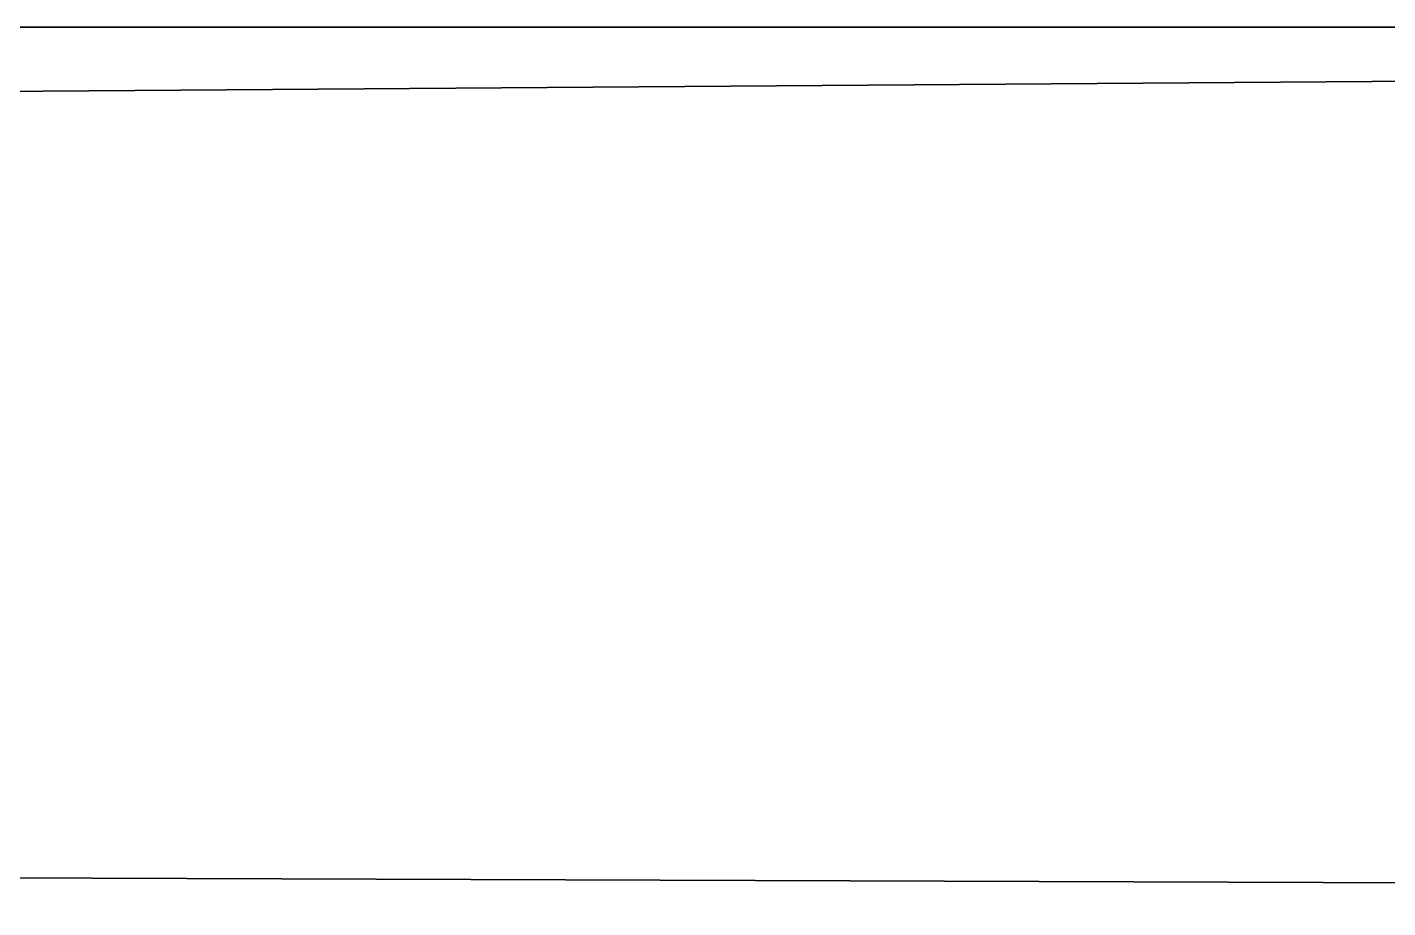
# Model space of a CAD drawing. Extents: x -23465 to -21665, y -4615 to -3990.
# Drawn here: x -21773.11 to -21764.03, y -4521.26 to -4515.38 of the extents above; entities that cross this region are included whole.
import ezdxf

# ---------------------------------------------------------------- set-up
doc = ezdxf.new("R2010")
doc.units = 0
doc.header["$MEASUREMENT"] = 0
doc.layers.get('0').update_dxf_attribs({"linetype": 'CONTINUOUS'})
doc.layers.add('ARCHITEKTURA_OBECN_', color=7, linetype='CONTINUOUS')

# ---------------------------------------------------------------- blocks, each defined once
blk = doc.blocks.new('*X6')
at = {"layer": 'ARCHITEKTURA_OBECN_', "color": 0, "linetype": 'Continuous'}
mesh = blk.add_polyface(dxfattribs=at)
corners = [(-21756.025, -4515.3807, -230.5943), (-21756.3331, -4515.3807, -230.533), (-21713.9588, -4515.3807, -214.4837), (-21756.645, -4515.3807, -230.4961), (-21756.9588, -4515.3807, -230.4837), (-21757.2726, -4515.3807, -230.4961), (-21757.5845, -4515.3807, -230.533), (-21757.8926, -4515.3807, -230.5943), (-21758.1949, -4515.3807, -230.6795), (-22544.9588, -4515.3807, -214.4837), (-21758.4895, -4515.3807, -230.7882), (-21758.7748, -4515.3807, -230.9197), (-21759.0488, -4515.3807, -231.0732), (-21759.3099, -4515.3807, -231.2477), (-21759.5566, -4515.3807, -231.4421), (-21759.7872, -4515.3807, -231.6553), (-21760.0004, -4515.3807, -231.8859), (-21760.1949, -4515.3807, -232.1326), (-21760.3693, -4515.3807, -232.3937), (-21760.5228, -4515.3807, -232.6678), (-21760.6543, -4515.3807, -232.953), (-21760.763, -4515.3807, -233.2477), (-21760.8483, -4515.3807, -233.5499), (-21760.9095, -4515.3807, -233.858), (-21760.9465, -4515.3807, -234.1699), (-22584.9588, -4515.3807, -216.4837), (-22544.9588, -4515.3807, -216.4837), (-23450.9588, -4515.3807, -254.4837), (-21760.9588, -4515.3807, -234.4837), (-21760.9465, -4515.3807, -234.7976), (-21760.9095, -4515.3807, -235.1095), (-21760.8483, -4515.3807, -235.4175), (-21760.763, -4515.3807, -235.7198), (-21760.6543, -4515.3807, -236.0145), (-21760.5228, -4515.3807, -236.2997), (-21760.3693, -4515.3807, -236.5737), (-21760.1949, -4515.3807, -236.8349), (-21760.0004, -4515.3807, -237.0815), (-21759.7872, -4515.3807, -237.3122), (-21759.5566, -4515.3807, -237.5254), (-21759.3099, -4515.3807, -237.7198), (-21759.0488, -4515.3807, -237.8943), (-21758.7748, -4515.3807, -238.0478), (-21758.4895, -4515.3807, -238.1792), (-21758.1949, -4515.3807, -238.288), (-21757.8926, -4515.3807, -238.3732), (-21757.5845, -4515.3807, -238.4345), (-21757.2726, -4515.3807, -238.4714), (-21678.9588, -4515.3807, -254.4837)]
mesh.append_faces([[corners[k] for k in face] for face in [(26, 28, 27)]], dxfattribs={"vtx0": -1, "vtx1": -1, "vtx2": -1, "color": 0})
mesh.append_faces([[corners[k] for k in face] for face in [(9, 24, 28), (47, 48, 27)]], dxfattribs={"vtx0": -1, "vtx2": -1, "color": 0})
mesh.append_faces([[corners[k] for k in face] for face in [(0, 1, 2), (1, 3, 2), (3, 4, 2), (4, 5, 2), (5, 6, 2), (6, 7, 2), (7, 8, 2), (9, 2, 8), (8, 10, 9), (10, 11, 9), (11, 12, 9), (12, 13, 9), (13, 14, 9), (14, 15, 9), (15, 16, 9), (16, 17, 9), (17, 18, 9), (18, 19, 9), (19, 20, 9), (20, 21, 9), (21, 22, 9), (22, 23, 9), (23, 24, 9), (25, 26, 27), (26, 9, 28), (28, 29, 27), (29, 30, 27), (30, 31, 27), (31, 32, 27), (32, 33, 27), (33, 34, 27), (34, 35, 27), (35, 36, 27), (36, 37, 27), (37, 38, 27), (38, 39, 27), (39, 40, 27), (40, 41, 27), (41, 42, 27), (42, 43, 27), (43, 44, 27), (44, 45, 27), (45, 46, 27), (46, 47, 27)]], dxfattribs={"vtx1": -1, "vtx2": -1, "color": 0})
mesh = blk.add_polyface(dxfattribs=at)
corners = [(-23450.9588, -4515.3807, -254.4837), (-21678.9588, -4515.3807, -254.4837), (-21678.9588, -4521.3807, -254.4837), (-23450.9588, -4521.3807, -254.4837)]
mesh.append_faces([[corners[k] for k in face] for face in [(3, 0, 2)]], dxfattribs={"vtx1": -1, "color": 0})
mesh.append_faces([[corners[k] for k in face] for face in [(0, 1, 2)]], dxfattribs={"vtx2": -1, "color": 0})
mesh = blk.add_polyface(dxfattribs=at)
corners = [(-21713.9588, -4515.3807, -214.4837), (-22544.9588, -4515.3807, -214.4837), (-22544.9588, -4521.3807, -214.4837), (-21713.9588, -4521.3807, -214.4837)]
mesh.append_faces([[corners[k] for k in face] for face in [(3, 0, 2)]], dxfattribs={"vtx1": -1, "color": 0})
mesh.append_faces([[corners[k] for k in face] for face in [(0, 1, 2)]], dxfattribs={"vtx2": -1, "color": 0})

msp = doc.modelspace()

# ---------------------------------------------------------------- block references
at = {"linetype": 'Continuous'}
msp.add_blockref('*X6', (0, 0), dxfattribs=at)

doc.saveas('drawing.dxf')
